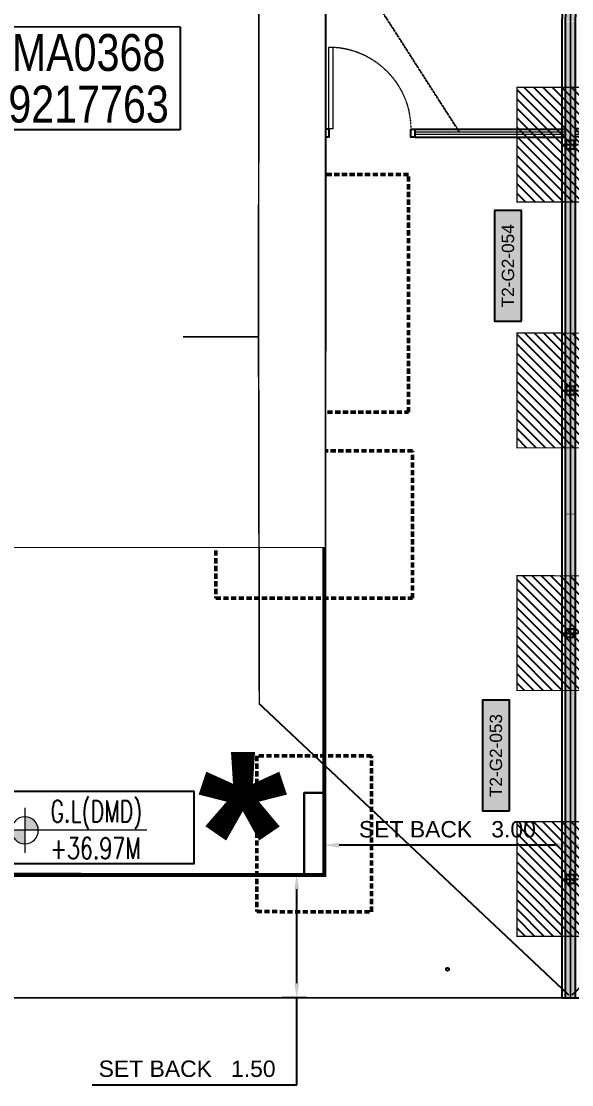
# Model space of a CAD drawing. Header units: centimetres. Extents: x -6122352 to 6876996, y -1694241 to 2592194.
# Drawn here: x 82334 to 89048, y -67224 to -54248 of the extents above; entities that cross this region are included whole.
import ezdxf
from ezdxf.enums import TextEntityAlignment as Align
from ezdxf.xclip import XClip

# ---------------------------------------------------------------- set-up
doc = ezdxf.new("R2010")
doc.units = ezdxf.units.CM
doc.header["$MEASUREMENT"] = 0
doc.header["$XCLIPFRAME"] = 2
doc.header["$PDMODE"] = 66
doc.header["$PDSIZE"] = 100
for name, pattern in [('23585-XR-AR-END-GROUND FLOOR$0$XR-END-GROUND FLOOR PLAN$0$HIDDEN2', [0.1875, 0.125, -0.0625]), ('CENTER', [2, 1.25, -0.25, 0.25, -0.25]), ('DASHED2', [0.375, 0.25, -0.125]), ('XR-AR-END-SETTING OUT PLAN$0$23261-XR-AR-SI-GF$0$HIDDEN', [0.375, 0.25, -0.125]), ('XR-AR-END-SETTING OUT PLAN$0$23585-XR-AR-END-GROUND FLOOR$0$23261-XR-AR-SI-GF$0$HIDDEN', [0.375, 0.25, -0.125]), ('XR-AR-END-SETTING OUT PLAN$0$23585-XR-AR-END-GROUND FLOOR$0$945-4P-1-101-GROUND FLOOR PLAN$0$XR-MIDDLE-GROUND FLOOR PLAN$0$HIDDEN2', [0.1875, 0.125, -0.0625]), ('XR-AR-END-SETTING OUT PLAN$0$23585-XR-AR-END-GROUND FLOOR$0$XR-END-GROUND FLOOR PLAN$0$HIDDEN2', [0.1875, 0.125, -0.0625]), ('XR-AR-END-SETTING OUT PLAN$0$23585-XR-AR-END-GROUND FLOOR$0$XR-END-GROUND FLOOR PLAN$0$xf_6a1$0$DASHED', [0.75, 0.5, -0.25])]:
    doc.linetypes.add(name, pattern=pattern)
doc.layers.get('Defpoints').update_dxf_attribs({"color": 255, "linetype": 'CENTER'})
for name, color, linetype in [('00-MI-DIM', 7, 'Continuous'), ('23585-XR-AR-BOUNDARY WALLS AND SETBACKS$0$setback', 7, 'XR-AR-END-SETTING OUT PLAN$0$23261-XR-AR-SI-GF$0$HIDDEN'), ('@MI-FOOTINGS', 7, 'Continuous'), ('@MI-MEP', 7, 'Continuous'), ('@MI-REF LAYER', 7, 'Continuous'), ('@MI-TYPE-02', 6, 'Continuous'), ('B_TH_4', 7, 'Continuous'), ('PANEL-TAGS', 7, 'Continuous'), ('S-DIMENSION', 251, 'Continuous'), ('XR-AR-END-SETTING OUT PLAN$0$23585-XR-AR-END-GROUND FLOOR$0$A-Flor-Strs', 1, 'Continuous'), ('XREF1$0$S-LEVELS', 2, 'Continuous'), ('XREF1$0$TYPICAL NEW PROFILE', 3, 'Continuous')]:
    doc.layers.add(name, color=color, linetype=linetype)
for name, color, linetype, lineweight, true_color in [('08-Compound Wall-2', 6, 'Continuous', 25, 0xff00ff), ('08-Compound Wall-3', 5, 'Continuous', 25, 0x0000ff), ('23585-XR-AR-DAMAC PLOT LIMITS$0$1-End units', 7, 'Continuous', 5, 0xf8991e)]:
    doc.layers.add(name, color=color, linetype=linetype, lineweight=lineweight, true_color=true_color)
for name, color, linetype, lineweight in [('23585-XR-AR-END-GROUND FLOOR$0$A-LOVR-PLAN', 251, 'Continuous', 9), ('@ Foundations', 4, 'DASHED2', 50), ('A-ANNO-TEXT', 3, 'Continuous', 25), ('XR-AR-END-SETTING OUT PLAN$0$23585-XR-AR-END-GROUND FLOOR$0$A-DOOR-FULL', 1, 'Continuous', 9), ('XR-AR-END-SETTING OUT PLAN$0$23585-XR-AR-END-GROUND FLOOR$0$A-EQUP-KITN-PLAN', 202, 'Continuous', 9), ('XR-AR-END-SETTING OUT PLAN$0$23585-XR-AR-END-GROUND FLOOR$0$A-FLOR-OVHD', 9, 'XR-AR-END-SETTING OUT PLAN$0$23585-XR-AR-END-GROUND FLOOR$0$23261-XR-AR-SI-GF$0$HIDDEN', 15), ('XR-AR-END-SETTING OUT PLAN$0$23585-XR-AR-END-GROUND FLOOR$0$A-GLAZ-SILL', 8, 'Continuous', 5), ('XR-AR-END-SETTING OUT PLAN$0$23585-XR-AR-END-GROUND FLOOR$0$A-GLAZ-WNDO', 232, 'Continuous', 9), ('XR-AR-END-SETTING OUT PLAN$0$23585-XR-AR-END-GROUND FLOOR$0$A-LOVR-PLAN', 111, 'Continuous', 9), ('XR-AR-END-SETTING OUT PLAN$0$23585-XR-AR-END-GROUND FLOOR$0$A-WALL', 7, 'Continuous', 30), ('XR-AR-END-SETTING OUT PLAN$0$23585-XR-AR-END-GROUND FLOOR$0$S-COLS', 51, 'Continuous', 40), ('XR-AR-END-SETTING OUT PLAN$0$23585-XR-AR-END-GROUND FLOOR$0$S-COLS-PATT', 8, 'Continuous', 5), ('XREF1$0$36-TAGLVL', 23, 'Continuous', 9)]:
    doc.layers.add(name, color=color, linetype=linetype, lineweight=lineweight)
doc.styles.add('Arial', font='arialbd.ttf')
doc.styles.add('PANELTAG_STYLE', font='arial.ttf')
doc.styles.add('Schueco-BEMSTIL', font='isocpeur.ttf', dxfattribs={"width": 0.9})
doc.styles.get("Standard").update_dxf_attribs({"font": 'arial.ttf'})
doc.styles.add('Xref group 33-41$0$Overall SOP Plan$0$LAC-609-NG10-1-XREF-GRID-125SC$0$GRID-DIM-NO', font='arial.ttf', dxfattribs={"width": 0.8})
doc.styles.add('XREF1$0$DLT_TEXT', font='romans.shx', dxfattribs={"width": 0.7})
doc.dimstyles.new('LEADER', dxfattribs={"dimtxt": 0.18, "dimasz": 0.25, "dimexe": 0.18, "dimexo": 0.0625, "dimgap": 0.09, "dimtad": 0, "dimtih": 1, "dimtoh": 1, "dimdec": 4, "dimzin": 0, "dimdsep": 46, "dimtxsty": 'Standard', "dimblk": 'DOT', "dimcen": 0.09, "dimadec": 0, "dimazin": 0, "dimtfac": 1, "dimtdec": 4, "dimtofl": 0, "dimtmove": 0, "dimatfit": 3, "dimldrblk": 'DOT', "dimfxl": 1, "dimtolj": 1, "dimtzin": 0, "dimarcsym": 0})
doc.dimstyles.new('MI- JWC-TXT-2.5 MM', dxfattribs={"dimscale": 1.5, "dimtxt": 2.5, "dimasz": 1, "dimexe": 2, "dimexo": 1, "dimgap": 1, "dimtad": 1, "dimdec": 0, "dimdsep": 46, "dimtxsty": 'Schueco-BEMSTIL', "dimblk": 'OPEN30', "dimcen": 0, "dimdle": 2, "dimclrd": 140, "dimclre": 8, "dimclrt": 40, "dimadec": 0, "dimazin": 2, "dimtfac": 1, "dimtdec": 0, "dimtix": 1, "dimtmove": 2, "dimatfit": 3, "dimldrblk": 'OPEN', "dimfxl": 2, "dimlwd": -1, "dimlwe": -1, "dimarcsym": 0})
doc.dimstyles.get("Standard").update_dxf_attribs({"dimtxt": 5, "dimasz": 0.5, "dimexe": 0.18, "dimexo": 0.0625, "dimgap": 0.09, "dimtad": 0, "dimtih": 1, "dimtoh": 1, "dimdec": 0, "dimzin": 0, "dimdsep": 46, "dimtxsty": 'Standard', "dimcen": 0.09, "dimadec": 0, "dimazin": 0, "dimtfac": 1, "dimtdec": 0, "dimtofl": 0, "dimtmove": 0, "dimatfit": 3, "dimfxl": 1, "dimtolj": 1, "dimtzin": 0, "dimarcsym": 0})

# ---------------------------------------------------------------- blocks, each defined once
blk = doc.blocks.new('23585-XR-AR-BOUNDARY WALLS AND SETBACKS')
at = {"layer": '08-Compound Wall-2'}
for points in [[(496500.5593430758, 2768917.739970341), (496482.937872603, 2768933.886213277), (496476.8240296565, 2768927.213743079), (496472.7706299393, 2768922.789943387), (496468.7172299396, 2768918.366143388), (496464.6638299391, 2768913.942343387), (496460.6104284181, 2768909.518741727), (496454.4964868276, 2768902.846163871), (496472.1179221752, 2768886.699953125)], [(496500.5593430762, 2768917.739970341), (496500.6268999983, 2768917.813699999), (496500.69445583, 2768917.887430653)]]:
    blk.add_lwpolyline(points, dxfattribs=at)
at = {"layer": '23585-XR-AR-BOUNDARY WALLS AND SETBACKS$0$setback', "ltscale": 40, "const_width": 0.05}
blk.add_lwpolyline([(496497.4942494708, 2768916.615166258), (496483.1168781205, 2768929.788898323), (496478.9621897177, 2768925.254592356), (496474.9087982169, 2768920.830801632), (496470.8553982171, 2768916.407001632), (496466.8019982167, 2768911.983201632), (496462.7485525764, 2768907.559551822), (496458.5937937906, 2768903.025169041), (496472.971056422, 2768889.851536597), (496477.1257551399, 2768894.385853821), (496481.1791508897, 2768898.809649182), (496485.2325737095, 2768903.233274089), (496489.2861757941, 2768907.657076362), (496493.3395508902, 2768912.080849184), (496497.4942494708, 2768916.615166258)], dxfattribs=at)
blk = doc.blocks.new('A$C9d9485f6')
at = {"layer": 'A-ANNO-TEXT', "rotation": 312.4881850805905}
blk.add_blockref('23585-XR-AR-BOUNDARY WALLS AND SETBACKS', (-2377088.534775567, -1504219.252137818), dxfattribs=at)
blk = doc.blocks.new('23585-XR-AR-DAMAC PLOT LIMITS')
at = {"layer": '23585-XR-AR-DAMAC PLOT LIMITS$0$1-End units', "color": 251, "true_color": 0x636466}
for points in [[(496482.9316999996, 2768934.0275), (496489.1133000003, 2768940.773700001), (496506.8082999997, 2768924.5601), (496500.6268999996, 2768917.8137)], [(496476.7503000004, 2768927.281300001), (496482.9316999996, 2768934.0275), (496500.6268999996, 2768917.8137), (496494.4455000004, 2768911.067500001)]]:
    blk.add_lwpolyline(points, close=True, dxfattribs=at)
blk = doc.blocks.new('A$Cf093b529')
at = {"layer": 'A-ANNO-TEXT'}
blk.add_blockref('23585-XR-AR-DAMAC PLOT LIMITS', (-495391.9901121984, -2768603.441896566), dxfattribs=at)
blk = doc.blocks.new('*U35')
for points in [[(91, -5.684341886080801e-14), (41, -5.684341886080801e-14), (41, 1021), (91, 1021)], [(0, 0), (38, -5.684341886080801e-14), (38, -50), (50, -50), (50, -249.999999999997), (0, -249.999999999997)], [(1100, 2.842170943040401e-14), (1062, -2.842170943040401e-14), (1062, -49.99999999999997), (1050, -49.99999999999997), (1050, -249.999999999997), (1100, -249.999999999997)]]:
    blk.add_lwpolyline(points, close=True)
at = {"color": 8, "linetype": 'XR-AR-END-SETTING OUT PLAN$0$23585-XR-AR-END-GROUND FLOOR$0$XR-END-GROUND FLOOR PLAN$0$HIDDEN2'}
blk.add_arc((41, -5.684341886080801e-14), 1021, 1.594950045944486e-15, 90, dxfattribs=at)
at = {"layer": 'XR-AR-END-SETTING OUT PLAN$0$23585-XR-AR-END-GROUND FLOOR$0$A-GLAZ-SILL', "linetype": 'XR-AR-END-SETTING OUT PLAN$0$23585-XR-AR-END-GROUND FLOOR$0$945-4P-1-101-GROUND FLOOR PLAN$0$XR-MIDDLE-GROUND FLOOR PLAN$0$HIDDEN2', "ltscale": 3}
blk.add_lwpolyline([(0, 0), (1100, 0), (1100, -249.999999999997), (0, -249.999999999997)], close=True, dxfattribs=at)
blk = doc.blocks.new('*U37')
for points in [[(91, -5.684341886080801e-14), (41, -5.684341886080801e-14), (41, 1021), (91, 1021)], [(0, 0), (38, -5.684341886080801e-14), (38, -50), (50, -50), (50, -109.9999999801787), (0, -109.9999999801787)], [(1100, 2.842170943040401e-14), (1062, -2.842170943040401e-14), (1062, -49.99999999999997), (1050, -49.99999999999997), (1050, -109.9999999801786), (1100, -109.9999999801786)]]:
    blk.add_lwpolyline(points, close=True)
at = {"color": 8, "linetype": 'XR-AR-END-SETTING OUT PLAN$0$23585-XR-AR-END-GROUND FLOOR$0$XR-END-GROUND FLOOR PLAN$0$HIDDEN2'}
blk.add_arc((41, -5.684341886080801e-14), 1021, 1.594950045944486e-15, 90, dxfattribs=at)
at = {"layer": 'XR-AR-END-SETTING OUT PLAN$0$23585-XR-AR-END-GROUND FLOOR$0$A-GLAZ-SILL', "linetype": 'XR-AR-END-SETTING OUT PLAN$0$23585-XR-AR-END-GROUND FLOOR$0$945-4P-1-101-GROUND FLOOR PLAN$0$XR-MIDDLE-GROUND FLOOR PLAN$0$HIDDEN2', "ltscale": 3}
blk.add_lwpolyline([(0, 0), (1100, 0), (1100, -109.9999999801786), (0, -109.9999999801786)], close=True, dxfattribs=at)
blk = doc.blocks.new('XR-AR-END-SETTING OUT PLAN$0$23585-XR-AR-END-GROUND FLOOR$0$XR-END-GROUND FLOOR PLAN$0$A$C45491A9B')
blk.add_lwpolyline([(-50, 0), (0, 0), (0, 1000), (-50, 1000)], close=True)
at = {"color": 8, "linetype": 'XR-AR-END-SETTING OUT PLAN$0$23585-XR-AR-END-GROUND FLOOR$0$XR-END-GROUND FLOOR PLAN$0$HIDDEN2'}
blk.add_arc((0, -4.547473508864641e-13), 1000, 90, 180, dxfattribs=at)
blk = doc.blocks.new('XR-AR-END-SETTING OUT PLAN$0$23585-XR-AR-END-GROUND FLOOR$0$A$C75a8815d')
at = {"layer": 'XR-AR-END-SETTING OUT PLAN$0$23585-XR-AR-END-GROUND FLOOR$0$S-COLS', "color": 252, "lineweight": 30}
for points in [[(-0.02841067314147949, 3499.999932765961), (-0.02841019630432129, 2699.999933242798), (249.9715893268585, 2699.999932765961), (249.9715902805328, 3499.999933004379)], [(3.814697265625e-06, 0.001664876937866211), (3.814697265625e-06, 550.001665353775), (250.0000038146973, 550.0016646385193), (250.0000038146973, 0.001665115356445312)], [(-0.02838230133056641, -3999.998283624649), (-0.0283818244934082, -2999.99828338623), (249.9716181755066, -2999.998282670975), (249.9716184139252, -3999.998283147812)]]:
    blk.add_lwpolyline(points, close=True, dxfattribs=at)
blk = doc.blocks.new('23585-XR-AR-END-GROUND FLOOR$0$XR-END-GROUND FLOOR PLAN$0$A$C45491A9B')
blk.add_lwpolyline([(-50, 0), (0, 0), (0, 1000), (-50, 1000)], close=True)
at = {"color": 8, "linetype": '23585-XR-AR-END-GROUND FLOOR$0$XR-END-GROUND FLOOR PLAN$0$HIDDEN2'}
blk.add_arc((0, -4.547473508864641e-13), 1000, 90, 180, dxfattribs=at)
blk = doc.blocks.new('XR-AR-END-SETTING OUT PLAN')
at = {"layer": '08-Compound Wall-3'}
for p, q in [((1900.044146533911, 10600.0005848068), (-523.2971514484661, 10600.00058478686)), ((1900.044146533911, 10500.00058480681), (-523.2971514474184, 10500.00058478684))]:
    blk.add_line(p, q, dxfattribs=at)
for points in [[(1950.044146533911, 10600.00060864944), (1900.044146533911, 10600.00060864944), (1900.044145320485, 10500.00060864944), (1950.044146842208, 10500.00060864944)], [(3000.044145816123, 10600.00056898237), (2950.044145816123, 10600.00056898237), (2950.044144602697, 10500.00056898237), (3000.04414612442, 10500.00056898237)]]:
    blk.add_lwpolyline(points, close=True, dxfattribs=at)
at = {"layer": '23585-XR-AR-END-GROUND FLOOR$0$A-LOVR-PLAN'}
blk.add_lwpolyline([(1900.044146839268, 10534.99812595142), (1900.044146839268, 10564.99812595142), (-523.3010777489098, 10564.99812655811), (-523.3010777489098, 10534.99812655811)], close=True, dxfattribs=at)
blk.add_lwpolyline([(1900.044146533911, 10600.00063503276), (1900.044146533911, 10500.00063249208)], dxfattribs=at)
at = {"layer": 'XR-AR-END-SETTING OUT PLAN$0$23585-XR-AR-END-GROUND FLOOR$0$A-EQUP-KITN-PLAN', "color": 8}
for p, q in [((3850.109238997102, 11100.00033140182), (3850.107901349664, 13149.99880361557)), ((5650.107138469815, 11100.00778436661), (3850.109238997102, 11100.00033140182))]:
    blk.add_line(p, q, dxfattribs=at)
at = {"layer": 'XR-AR-END-SETTING OUT PLAN$0$23585-XR-AR-END-GROUND FLOOR$0$A-EQUP-KITN-PLAN', "color": 8, "linetype": 'XR-AR-END-SETTING OUT PLAN$0$23585-XR-AR-END-GROUND FLOOR$0$XR-END-GROUND FLOOR PLAN$0$xf_6a1$0$DASHED'}
blk.add_line((5650.107175782323, 10900.00331449509), (3850.106041803956, 10900.00036239624), dxfattribs=at)
at = {"layer": 'XR-AR-END-SETTING OUT PLAN$0$23585-XR-AR-END-GROUND FLOOR$0$A-FLOR-OVHD', "color": 8, "ltscale": 5}
for p, q in [((5650.107102051377, 12949.99724912643), (5650.107101693749, 11300.00188589096)), ((5750.105340138078, 12949.99724960327), (5750.107102289796, 11300.00188541412)), ((3250.106041446328, 11000.02068042755), (3750.106041744351, 10499.99855422974)), ((3750.106041803956, 10999.99855422974), (3250.106041803956, 10499.99855327606)), ((4150.149359419942, 9210.30683708191), (3250.158987239003, 9610.350899219513)), ((3250.158987298608, 9210.306836605072), (4150.149360194802, 9610.350899219513))]:
    blk.add_line(p, q, dxfattribs=at)
at = {"layer": 'XR-AR-END-SETTING OUT PLAN$0$23585-XR-AR-END-GROUND FLOOR$0$A-FLOR-OVHD', "color": 8}
blk.add_line((3200.106140449643, 10249.99855422974), (3200.106631532311, 8999.99834060669), dxfattribs=at)
at = {"layer": 'XR-AR-END-SETTING OUT PLAN$0$23585-XR-AR-END-GROUND FLOOR$0$A-FLOR-OVHD', "color": 8, "ltscale": 5}
blk.add_lwpolyline([(3250.158987298608, 9210.306836605072), (4150.149359419942, 9210.30683708191), (4150.149360194802, 9610.350899219513), (3250.158987239003, 9610.350899219513)], close=True, dxfattribs=at)
at = {"layer": 'XR-AR-END-SETTING OUT PLAN$0$23585-XR-AR-END-GROUND FLOOR$0$A-Flor-Strs', "color": 8}
for p, q in [((3000.102111771703, 10249.9985537529), (3000.102079167962, 8999.993498325348)), ((3300.102112427354, 10249.99855422974), (3300.102079108357, 8999.99349784851)), ((3300.102093592286, 9549.99603509903), (3171.357380345464, 9681.451865673065)), ((3000.102095738053, 9549.996026039124), (3300.102093592286, 9549.99603509903)), ((3300.102093592286, 9549.99603509903), (3171.35738016665, 9418.540202617645))]:
    blk.add_line(p, q, dxfattribs=at)
at = {"layer": 'XR-AR-END-SETTING OUT PLAN$0$23585-XR-AR-END-GROUND FLOOR$0$A-GLAZ-SILL', "color": 8}
blk.add_line((3250.100986972451, 6049.997144699097), (3250.10133947432, 8199.998291492462), dxfattribs=at)
at = {"layer": 'XR-AR-END-SETTING OUT PLAN$0$23585-XR-AR-END-GROUND FLOOR$0$A-GLAZ-WNDO', "color": 8}
for p, q in [((3000.101339235902, 8199.998291015625), (3000.101339116693, 8149.998291015625)), ((3150.100986912847, 6099.997143745422), (3150.101339116693, 8199.998291015625)), ((3150.101339116693, 8199.998291015625), (3150.101339295506, 8149.998290538788)), ((3150.101339295506, 8149.998290538788), (3000.101339116693, 8149.998291015625)), ((3000.101213410497, 7447.998108863831), (3000.101213350892, 7497.998109340668)), ((3000.101213350892, 7497.998109340668), (3150.101213827729, 7497.998108386993)), ((3150.101213887334, 7447.998108863831), (3000.101213410497, 7447.998108863831)), ((3150.101213827729, 7497.998108386993), (3150.101213887334, 7447.998108863831)), ((3000.100987270474, 6746.998107910156), (3000.100986436009, 6796.998108863831)), ((3000.100986436009, 6796.998108863831), (3150.100987270474, 6796.998108863831)), ((3150.100987270474, 6796.998108863831), (3150.100986376405, 6746.998108863831)), ((3150.100986376405, 6746.998108863831), (3000.100987270474, 6746.998107910156)), ((3000.100986972451, 6049.997144699097), (3000.100986972451, 6099.997144699097)), ((3000.100986972451, 6099.997144699097), (3150.100986912847, 6099.997143745422)), ((3150.100986912847, 6099.997143745422), (3150.100987151265, 6049.997144699097)), ((3000.100986972451, 6049.997144699097), (3250.100986972451, 6049.997144699097))]:
    blk.add_line(p, q, dxfattribs=at)
for points in [[(3250.122793927789, 8199.997313976288), (3000.101339235902, 8199.998291015625)], [(3000.101213350892, 7497.998109340668), (3000.101339116693, 8149.998291015625)], [(3050.101339116693, 8149.998291015625), (3050.101213350892, 7497.998108863831)], [(3000.100986972451, 6099.997144699097), (3000.101213410497, 7447.998108863831)], [(3050.101213291287, 7447.998109340668), (3050.100986912847, 6796.998107910156)], [(3050.100986853242, 6746.998108386993), (3050.1009863168, 6099.997145175934)]]:
    blk.add_lwpolyline(points, dxfattribs=at)
at = {"layer": 'XR-AR-END-SETTING OUT PLAN$0$23585-XR-AR-END-GROUND FLOOR$0$A-LOVR-PLAN', "color": 8}
for points in [[(1950.100967422128, 10600.00060844421), (1900.100967302918, 10600.00060892105), (1900.100966289639, 10500.00060892105), (1950.100967779756, 10500.00060939789)], [(3000.100967124104, 10600.00057029724), (2950.10096617043, 10600.0005698204), (2950.100965276361, 10500.00057029724), (3000.100966647267, 10500.0005698204)]]:
    blk.add_lwpolyline(points, close=True, dxfattribs=at)
blk.add_lwpolyline([(1900.100967183709, 10600.00063562393), (1900.100967362523, 10500.00063371658)], dxfattribs=at)
at = {"layer": 'XR-AR-END-SETTING OUT PLAN$0$23585-XR-AR-END-GROUND FLOOR$0$A-WALL', "color": 8}
for points in [[(9250.102083459496, 6650.001490592957), (9050.100989297032, 6650.001235485077), (9050.10098965466, 8750.000639915466), (6850.11106570065, 8750.002635478973), (6850.111066058278, 8700.0026679039), (6750.111065879464, 8700.002668380737), (6750.111065879464, 8750.000871658325), (6650.111065939069, 8750.000871658325), (6650.111065283418, 8850.002022743225), (6950.111065164208, 8850.002250671387), (6950.111065879464, 8899.99970960617), (7050.111065879464, 8899.99970817566), (7050.11106570065, 8850.002797603607), (9050.099628582597, 8850.000640392303), (9050.10098899901, 10349.9981546402), (7050.11106581986, 10349.99975156784), (7050.111065998673, 9799.999710083008), (6950.11106570065, 9799.999708652496), (6950.112433806062, 10550.00580835342), (7050.108891561627, 10550.00580835342), (7050.104876235127, 10449.99988079071), (9050.099116638303, 10449.9981546402), (9049.948119357228, 19523.36598014832), (9249.950268521905, 19523.36597967148)], [(5650.105998054147, 10500.00084495544), (5750.106065586209, 10500.00084400177), (5750.107102289796, 11300.00188541412), (5650.107101693749, 11300.00188589096)], [(4790.1072358042, 8749.999267578125), (3250.101112738252, 8749.997854709625), (3250.123472645879, 8199.998291492462), (3000.123275354505, 8199.998291015625), (3000.100934281945, 8999.998242855072), (4540.107388034463, 8999.998847484589), (4540.107358470559, 9049.998554706573), (4790.107358232141, 9049.99855518341)], [(5650.11106570065, 8750.000054359436), (4790.107256367803, 8749.999291419983), (4790.107256188989, 8850.000108718872), (5650.111065641046, 8850.001082897186)], [(3250.12934859097, 5750.006791114807), (3250.100409820676, 5750.006854534149), (3250.100986972451, 6049.997144699097), (3000.129348531365, 6049.997144699097), (3000.129348650575, 5499.999974727631), (3250.129348769784, 5500.006791591644)], [(3250.129348710179, 5499.998108386993), (7760.105232134461, 5500.00174665451), (7760.105232253671, 5750.00045633316), (3250.129348531365, 5749.997789859772)]]:
    blk.add_lwpolyline(points, close=True, dxfattribs=at)
for points in [[(3850.106042101979, 10500.01968860626), (5750.107330158353, 10500.00084400177), (5750.107415214181, 10250.00188541412), (4790.107357934117, 10249.9985537529), (4790.107358291745, 10149.99855566025), (4540.107357993722, 10149.99855566025), (4540.10735835135, 10249.9985537529), (3000.102095916867, 10249.99855327606), (3000.102079048753, 11999.99910259247), (3250.104392960668, 11999.99910163879), (3250.104392841458, 11100.02067995071), (3850.106042161584, 11100.02068090439), (3850.10604198277, 10499.99947547913)], [(3750.106041803956, 10700.02068090439), (3750.106041803956, 10999.99855422974), (3450.106041863561, 11000.02068042755), (3250.106041446328, 11000.02068042755), (3250.106041803956, 10499.99855327606), (3750.106041744351, 10499.99855422974), (3750.106041803956, 10700.02068090439)]]:
    blk.add_lwpolyline(points, dxfattribs=at)
at = {"layer": '23585-XR-AR-END-GROUND FLOOR$0$A-LOVR-PLAN'}
blk.add_blockref('23585-XR-AR-END-GROUND FLOOR$0$XR-END-GROUND FLOOR PLAN$0$A$C45491A9B', (2950.044147029549, 10600.00058481902), dxfattribs=at)
at = {"layer": 'XR-AR-END-SETTING OUT PLAN$0$23585-XR-AR-END-GROUND FLOOR$0$A-DOOR-FULL', "color": 8, "xscale": -1, "rotation": 270}
blk.add_blockref('*U35', (4790.107358232141, 9049.99855518341), dxfattribs=at)
at = {"layer": 'XR-AR-END-SETTING OUT PLAN$0$23585-XR-AR-END-GROUND FLOOR$0$A-DOOR-FULL', "color": 8, "xscale": 0.9090909090912127, "yscale": 0.9090909090912127, "zscale": 0.9090909090912127, "rotation": 179.9999999999999}
blk.add_blockref('*U37', (6650.111066237092, 8750.001082897186), dxfattribs=at)
at = {"layer": 'XR-AR-END-SETTING OUT PLAN$0$23585-XR-AR-END-GROUND FLOOR$0$A-LOVR-PLAN', "color": 8}
blk.add_blockref('XR-AR-END-SETTING OUT PLAN$0$23585-XR-AR-END-GROUND FLOOR$0$XR-END-GROUND FLOOR PLAN$0$A$C45491A9B', (2950.100967720151, 10600.00058603287), dxfattribs=at)
at = {"layer": 'XR-AR-END-SETTING OUT PLAN$0$23585-XR-AR-END-GROUND FLOOR$0$S-COLS-PATT', "color": 8}
blk.add_blockref('XR-AR-END-SETTING OUT PLAN$0$23585-XR-AR-END-GROUND FLOOR$0$A$C75a8815d', (3000.129344239831, 5499.998310089111), dxfattribs=at)
blk = doc.blocks.new('END UNIT')
at = {"xscale": 0.001, "yscale": 0.001, "zscale": 0.001}
blk.add_blockref('XR-AR-END-SETTING OUT PLAN', (-9.150201729830158, 0), dxfattribs=at)
blk = doc.blocks.new('TH_4')
blk.add_blockref('END UNIT', (495802.3053798428, 2769130.514097063))
at = {"xscale": -1}
blk.add_blockref('END UNIT', (495826.3053798428, 2769130.514097063), dxfattribs=at)
at = {"insert": (495831.45537848, 2769133.514097056), "char_height": 2, "attachment_point": 2, "style": 'Arial'}
blk.add_mtext('\\pxqc;*', dxfattribs=at)
blk = doc.blocks.new('A$C780da55d')
at = {"layer": 'S-DIMENSION'}
blk.add_circle((39.30158065707656, -0.001709586009383202), 0.01815226144074724, dxfattribs=at)
at = {"layer": 'B_TH_4', "xscale": 1.000039159572381, "yscale": 1.000039159572381, "zscale": 1.000039159572381}
blk.add_blockref('TH_4', (-495814.0704651335, -2769239.302089663), dxfattribs=at)
blk = doc.blocks.new('23585-XR-AR-MALDIVE-2$0$TH_4')
blk.add_blockref('A$C780da55d', (495794.655359471, 2769130.864096801))
at = {"layer": '@ Foundations', "linetype": 'DASHED2', "ltscale": 0.25}
for points in [[(495831.1802292943, 2769137.659569025), (495833.4802292943, 2769137.659569025), (495833.4802292943, 2769140.559569024), (495831.1802292943, 2769140.559569024)], [(495833.5302292943, 2769135.389569025), (495833.5302292943, 2769137.189569024), (495831.1302292944, 2769137.189569024), (495831.1302292944, 2769135.389569025)], [(495831.6304292943, 2769131.564569024), (495833.0304292943, 2769131.564569024), (495833.0304292943, 2769133.464569025), (495831.6304292943, 2769133.464569025)]]:
    blk.add_lwpolyline(points, close=True, dxfattribs=at)
blk = doc.blocks.new('A$C911a97e0')
at = {"color": 1, "true_color": 0xeb0000, "const_width": 0.009999999999999998}
blk.add_lwpolyline([(33.14992067590356, 7.064430974423885e-05), (27.14991584187374, 0), (21.14977589482442, 7.681455463171005e-05), (15.14991851942614, 0.0001412844285368919), (9.149913686793298, 7.064011879265308e-05), (4.190951585769653e-09, 1.281499862670898e-06), (-4.656612873077393e-10, 24.00000827014446), (9.149913683068007, 24.00007762899622), (15.1497710570693, 24.000013158191), (21.14977589109913, 24.00008380273357), (27.14978072280064, 24.00015444704331), (33.14978555683047, 24.00022509158589), (42.29969923803583, 24.00029444997199), (42.29983435710892, 0.0001400026958435774)], close=True, dxfattribs=at)
blk = doc.blocks.new('A$Cab812dd2')
at = {"color": 1, "true_color": 0xeb0000, "const_width": 0.009999999999999998}
blk.add_lwpolyline([(33.1545027284883, 0.006143894279375672), (27.15449800388888, 0.004998242482542992), (21.15450557274744, 0.00413516815751791), (15.15450084907934, 0.002989516826346517), (9.154496124945581, 0.001843866892158985), (0.004435167647898197, 2.328306436538696e-10), (-4.656612873077393e-10, 24.00015403702855), (9.150048665236682, 24.00171532877721), (15.15005338797346, 24.0028609787114), (21.15005811303854, 24.00400663050823), (27.15006283624098, 24.00515227951109), (33.15006756037474, 24.0062979310751), (42.29828563099727, 24.00808041240089), (42.30172563716769, 0.007828111294656992)], close=True, dxfattribs=at)
blk = doc.blocks.new('XREF1$0$LVL  ATTR')
at = {"color": 7}
blk.add_wipeout([(-0.33727806633866564, 0.38352486299273547), (1.8973092599409713, 0.38352486299273547), (1.8973092599409713, -0.45047952129880775), (-0.33727806633866564, -0.4504795212988073)], dxfattribs=at)
at = {"layer": 'XREF1$0$36-TAGLVL', "extrusion": (-4.888139810645865e-07, 1.406522031717416e-17, 0.9999999999998805)}
h = blk.add_hatch(color=252, dxfattribs=at)
h.paths.add_polyline_path([(-0.06536514837319736, 0.1562500046566129, 0.4142135623730951), (-0.2216151483731973, 4.656612873077392e-09), (-0.06536514837319736, 4.656612873077392e-09)])
h.paths.add_polyline_path([(0.09088485162680264, 4.656612873077392e-09), (-0.06536514837319736, 4.656612873077392e-09), (-0.06536514837319736, -0.1562499953433871, 0.4142135623730951)])
at = {"layer": 'XREF1$0$36-TAGLVL', "extrusion": (-4.888139810645865e-07, 1.406522031717408e-17, 0.9999999999998805)}
for p, q in [((-0.06536515014719235, -0.2604166821887048), (-0.06536515014719235, 0.2604166511446238)), ((1.351057254982072, -1.396983861923218e-08, 5.262988010916589e-07), (-0.3253053234689158, -1.396983861923218e-08, -1.018362459642307e-07))]:
    blk.add_line(p, q, dxfattribs=at)
blk.add_circle((-0.06536514830387681, -4.494034574497252e-25, 3.195139836529895e-08), 0.15625, dxfattribs=at)
at = {"layer": 'XREF1$0$S-LEVELS', "color": 1}
blk.add_lwpolyline([(-0.3372780663386656, 0.3835248629927364), (1.897309259940972, 0.3835248629927364), (1.897309259940972, -0.4504795212988069), (-0.3372780663386656, -0.4504795212988069)], close=True, dxfattribs=at)
at = {"layer": 'XREF1$0$TYPICAL NEW PROFILE', "color": 3, "style": 'XREF1$0$DLT_TEXT', "width": 0.7}
for tag, p in [('+0.00M', (0.2413431143818681, 0.067100426539497, -0.0001437184612911057)), ('S.S.L', (0.2413431143818681, -0.3452672204089993, -0.0001437184612911057))]:
    blk.add_attdef(tag, p, '', height=0.2500000000000001, dxfattribs=at)
blk = doc.blocks.new('_Dot')
at = {"color": 0, "linetype": 'ByBlock', "lineweight": -2}
blk.add_line((-0.5, 0), (-1, 0), dxfattribs=at)
at = {"color": 0, "linetype": 'ByBlock', "const_width": 0.5}
blk.add_lwpolyline([(-0.25, 0, 1), (0.25, 0, 1)], format="xyb", close=True, dxfattribs=at)
blk = doc.blocks.new('*D732')
at = {"color": 0, "lineweight": -2, "transparency": 16777216}
for p, q in [((494356.3805862969, 2767860.589006512), (494356.811439723, 2767860.589006512)), ((494356.631439723, 2767859.264608791), (494356.631439723, 2767860.409006512)), ((494356.7563883458, 2767859.084608791), (494356.451439723, 2767859.084608791)), ((494356.631439723, 2767858.023813893), (494356.631439723, 2767859.084608791)), ((494354.1388339931, 2767858.023813893), (494356.631439723, 2767858.023813893))]:
    blk.add_line(p, q, dxfattribs=at)
at = {"color": 0, "transparency": 16777216}
for points in [[(494356.6014397229, 2767860.409006512), (494356.661439723, 2767860.409006512), (494356.631439723, 2767860.589006512)], [(494356.6014397229, 2767859.264608791), (494356.661439723, 2767859.264608791), (494356.631439723, 2767859.084608791)]]:
    blk.add_solid(points, dxfattribs=at)
at = {"layer": 'Defpoints', "color": 0, "transparency": 16777216}
for p in [(494356.3180862969, 2767860.589006512), (494356.631439723, 2767860.589006512), (494356.8188883458, 2767859.084608791)]:
    blk.add_point(p, dxfattribs=at)
at = {"color": 0, "transparency": 16777216, "insert": (494355.2951368587, 2767858.217224533), "char_height": 0.2, "attachment_point": 5}
blk.add_mtext('\\A1;SET BACK   1.50', dxfattribs=at)
blk = doc.blocks.new('*D734')
at = {"color": 0, "lineweight": -2, "transparency": 16777216}
for p, q in [((494356.969118338, 2767860.79597177), (494356.969118338, 2767861.126621149)), ((494359.7892915725, 2767860.946621149), (494357.149118338, 2767860.946621149)), ((494359.9692915725, 2767860.970617253), (494359.9692915725, 2767860.766621149))]:
    blk.add_line(p, q, dxfattribs=at)
at = {"color": 0, "transparency": 16777216}
for points in [[(494357.149118338, 2767860.976621149), (494357.149118338, 2767860.91662115), (494356.969118338, 2767860.946621149)], [(494359.7892915725, 2767860.976621149), (494359.7892915725, 2767860.91662115), (494359.9692915725, 2767860.946621149)]]:
    blk.add_solid(points, dxfattribs=at)
at = {"layer": 'Defpoints', "color": 0, "transparency": 16777216}
for p in [(494359.9692915725, 2767861.033117253), (494356.969118338, 2767860.946621149), (494356.969118338, 2767860.73347177)]:
    blk.add_point(p, dxfattribs=at)
at = {"color": 0, "transparency": 16777216, "insert": (494358.4692049553, 2767861.140100003), "char_height": 0.2, "attachment_point": 5}
blk.add_mtext('\\A1;SET BACK   3.00', dxfattribs=at)
blk = doc.blocks.new('*D742')
at = {"color": 0, "lineweight": -2, "transparency": 16777216}
for p, q in [((494320.6708551189, 2767860.654700935), (494320.6708551189, 2767861.130506868)), ((494317.6735201288, 2767860.974353821), (494317.6735201288, 2767860.770506868)), ((494320.4908551189, 2767860.950506868), (494317.8535201288, 2767860.950506868))]:
    blk.add_line(p, q, dxfattribs=at)
at = {"color": 0, "transparency": 16777216}
for points in [[(494317.8535201288, 2767860.980506868), (494317.8535201288, 2767860.920506869), (494317.6735201288, 2767860.950506868)], [(494320.4908551189, 2767860.980506868), (494320.4908551189, 2767860.920506869), (494320.6708551189, 2767860.950506868)]]:
    blk.add_solid(points, dxfattribs=at)
at = {"layer": 'Defpoints', "color": 0, "transparency": 16777216}
for p in [(494317.6735201288, 2767861.036853821), (494317.6735201288, 2767860.950506868), (494320.6708551189, 2767860.592200935)]:
    blk.add_point(p, dxfattribs=at)
at = {"color": 0, "transparency": 16777216, "insert": (494319.1721876239, 2767861.143985722), "char_height": 0.2, "attachment_point": 5}
blk.add_mtext('\\A1;SET BACK   3.00', dxfattribs=at)
blk = doc.blocks.new('_Open30')
at = {"color": 0, "linetype": 'ByBlock', "lineweight": -2}
for p, q in [((-1, 0.26794919), (0, 0)), ((0, 0), (-1, -0.26794919)), ((0, 0), (-1, 0))]:
    blk.add_line(p, q, dxfattribs=at)
blk = doc.blocks.new('*D972')
at = {"layer": '00-MI-DIM', "color": 8, "transparency": 16777216}
for p, q in [((436895.3779130885, -149271.1944580374), (438990.7380413861, -149271.5698886985)), ((436886.5042159107, -197271.618946779), (438982.1376910816, -197271.9944264163))]:
    blk.add_line(p, q, dxfattribs=at)
at = {"layer": '00-MI-DIM', "color": 140, "transparency": 16777216}
blk.add_line((438782.1556115296, -197171.958593546), (438790.7201273586, -149371.534052618), dxfattribs=at)
at = {"layer": 'Defpoints', "color": 0, "transparency": 16777216}
for p in [(436795.3779146937, -149271.1765407997), (438790.7380445963, -149271.5340542231), (436786.5042175158, -197271.6010295413)]:
    blk.add_point(p, dxfattribs=at)
at = {"layer": '00-MI-DIM', "color": 140, "transparency": 16777216, "xscale": 100, "yscale": 100, "zscale": 100}
for p, rotation in [((438790.7380445963, -149271.5340542231), 89.98973417893167), ((438782.1376942919, -197271.9585919409), 269.9897341789317)]:
    blk.add_blockref('_Open30', p, dxfattribs=dict(at, rotation=rotation))
at = {"layer": '00-MI-DIM', "color": 40, "transparency": 16777216, "insert": (438561.4378730557, -173271.7060092971), "char_height": 250, "attachment_point": 5, "rotation": 89.98973417893166, "style": 'Schueco-BEMSTIL'}
blk.add_mtext('48000', dxfattribs=at)
blk = doc.blocks.new('_Open')
at = {"color": 0, "linetype": 'ByBlock', "lineweight": -2}
for p, q in [((-1, 0.1666666666666667), (0, 0)), ((-1, -0.1666666666666667), (0, 0)), ((0, 0), (-1, 0))]:
    blk.add_line(p, q, dxfattribs=at)
blk = doc.blocks.new('T2-FOOTING PLAN')
at = {"layer": '@MI-FOOTINGS', "transparency": 33554679}
h = blk.add_hatch(dxfattribs=at)
h.set_pattern_fill('ANSI31', color=8, scale=650)
h.set_pattern_definition([(45, (0, 0), (-57.45242597140699, 57.45242597140699), [])])
h.paths.add_polyline_path([(-700, 650), (700, 650), (700, -650), (-700, -650)])
at = {"layer": '@MI-FOOTINGS', "color": 160, "true_color": 0x3340f0, "const_width": 15}
blk.add_lwpolyline([(-700, 650), (700, 650), (700, -650), (-700, -650)], close=True, dxfattribs=at)
at = {"layer": '@MI-FOOTINGS', "color": 30}
blk.add_point((0, 0), dxfattribs=at)
blk = doc.blocks.new('*D939')
at = {"layer": '00-MI-DIM', "color": 8, "transparency": 16777216}
for p, q in [((436946.2304788494, -196520.7138671336), (438180.0714646755, -196520.9349373595)), ((436886.5042957486, -197271.1625942903), (438179.9370030779, -197271.3943417069))]:
    blk.add_line(p, q, dxfattribs=at)
at = {"layer": '00-MI-DIM', "color": 140, "transparency": 16777216}
blk.add_line((437979.9549235259, -197171.3585088366), (437980.053550648, -196620.899101279), dxfattribs=at)
at = {"layer": 'Defpoints', "color": 0, "transparency": 16777216}
for p in [(436846.2304804546, -196520.6959498959), (437980.0714678857, -196520.8991028841), (436786.5042973537, -197271.1446770526)]:
    blk.add_point(p, dxfattribs=at)
at = {"layer": '00-MI-DIM', "color": 140, "transparency": 16777216, "xscale": 100, "yscale": 100, "zscale": 100}
for p, rotation in [((437980.0714678857, -196520.8991028841), 89.98973417893167), ((437979.9370062882, -197271.3585072314), 269.9897341789317)]:
    blk.add_blockref('_Open30', p, dxfattribs=dict(at, rotation=rotation))
at = {"layer": '00-MI-DIM', "color": 40, "transparency": 16777216, "insert": (437755.0042406985, -196896.0884912729), "char_height": 250, "attachment_point": 5, "rotation": 89.98973417893166, "style": 'Schueco-BEMSTIL'}
blk.add_mtext('750', dxfattribs=at)
blk = doc.blocks.new('PANELTAG')
at = {"layer": 'PANEL-TAGS', "color": 1}
blk.add_lwpolyline([(-13.5, -3.3), (13.5, -3.3), (13.5, 3.3), (-13.5, 3.3)], close=True, dxfattribs=at)
at = {"layer": 'PANEL-TAGS', "color": 40, "true_color": 0xffd700}
blk.add_solid([(-13.5, -3.3), (13.5, -3.3), (-13.5, 3.3), (13.5, 3.3)], dxfattribs=at)
at = {"layer": 'PANEL-TAGS', "color": 5, "style": 'PANELTAG_STYLE'}
blk.add_attdef('TAGNO', text='', height=3, dxfattribs=at).set_placement((0, 0), align=Align.CENTER)
blk = doc.blocks.new('A$C69c43c29')
at = {"color": 1, "true_color": 0xeb0000, "const_width": 0.01}
blk.add_lwpolyline([(33.14992067590356, 1.06076027546078), (27.14991584187374, 1.060689630918205), (21.14977589482442, 1.060766445472836), (15.14991851942614, 1.060830915346742), (9.149913687258959, 1.060760271269828), (4.190951585769653e-09, 1.060690912418067), (0, 25.06069790106267), (9.149913683068007, 25.06076725991443), (15.1497710570693, 25.0607027891092), (21.14977589109913, 25.06077343365178), (27.14978072280064, 25.06084407772869), (33.14978555683047, 25.06091472227126), (42.29969923803583, 25.06098408065736), (42.29983435710892, 1.060829633846879)], close=True, dxfattribs=at)
dim = blk.add_linear_dim(base=(39.29967256053351, 2.922807256691158), p1=(42.2998457949725, 3.009303360711783), p2=(39.29967256053351, 2.709657877217978), text='SET BACK   <>', dimstyle='Standard', override={"dimtxt": 0.2, "dimtad": 1, "dimtih": 0, "dimdec": 2})
dim.commit()
dim.dimension.update_dxf_attribs({"geometry": '*D734', "text_midpoint": (40.79975917778211, 3.116286110598594), "insert": (-494317.6694457775, -2767858.023813893)})
dim = blk.add_linear_dim(base=(38.96199394547148, 2.565192619804293), p1=(39.14944256813033, 1.060794897377491), p2=(38.64864051918266, 2.56519261887297), angle=90, text='SET BACK   <>', dimstyle='Standard', override={"dimtxt": 0.2, "dimtad": 1, "dimtih": 0, "dimdec": 2, "dimtmove": 1})
dim.commit()
dim.dimension.update_dxf_attribs({"geometry": '*D732', "text_midpoint": (38.79114448331529, -4.656612873077393e-10), "dimtype": 128, "insert": (-494317.6694457775, -2767858.023813893)})
blk = doc.blocks.new('A$C26b54db7')
at = {"color": 1, "true_color": 0xeb0000, "const_width": 0.01}
blk.add_lwpolyline([(33.1545027284883, 1.062951190397143), (27.15449800435454, 1.061805538833141), (21.1545055732131, 1.060942464508116), (15.15450084907934, 1.059796812944114), (9.154496125411242, 1.058651163242757), (0.004435167647898197, 1.056807296350598), (0, 25.05696133337915), (9.150048665236682, 25.05852262489498), (15.15005338843912, 25.05966827506199), (21.15005811303854, 25.060813926626), (27.15006283670664, 25.06195957586169), (33.1500675608404, 25.06310522742569), (42.29828563099727, 25.06488770851865), (42.30172563763335, 1.064635407645255)], close=True, dxfattribs=at)
dim = blk.add_linear_dim(base=(0.004074351338203996, 2.922956408001482), p1=(3.001409341406543, 2.564650475047529), p2=(0.004074351338203996, 3.009303360711783), text='SET BACK   <>', dimstyle='Standard', override={"dimtxt": 0.2, "dimtad": 1, "dimtih": 0, "dimdec": 2})
dim.commit()
dim.dimension.update_dxf_attribs({"geometry": '*D742', "text_midpoint": (1.502741846372373, 3.116435261908919), "insert": (-494317.6694457775, -2767858.02755046)})
blk = doc.blocks.new('T2-PARTITION WALL')
at = {"layer": '@MI-TYPE-02'}
h = blk.add_hatch(color=256, dxfattribs=at)
h.dxf.hatch_style = 1
h.paths.add_polyline_path([(-71.02508106571622, -42098.55009387963), (-68.87369340774603, -48000.4032188518), (51.12629905209178, -48000.44575863145), (48.97491139412159, -42098.59263365931)])
h.paths.add_polyline_path([(-68.89454710215796, -36088.55047151487), (-71.02153608424123, -42088.55009450795), (48.97845637565479, -42088.5926342876), (51.10544535767986, -36088.59301129446)])
h.paths.add_polyline_path([(-66.7640131386579, -30078.55084915002), (-68.89100212074118, -36078.55047214316), (51.10899033915484, -36078.59301192281), (53.23597932123812, -30078.59338892964)])
h.paths.add_polyline_path([(-64.63347917504143, -24068.55122678523), (-66.7604681570665, -30068.55084977832), (53.23952430277131, -30068.59338955799), (55.36651328485459, -24068.59376656482)])
h.paths.add_polyline_path([(-64.59134481713409, -23929.04480615037), (-63.51631047029514, -17929.04490245861), (56.48368760355515, -17929.06640314552), (55.40865325671621, -23929.06630683731)])
h.paths.add_polyline_path([(-63.51451874629129, -17919.04490261909), (-62.43948439945234, -11919.04499892736), (57.56051367439795, -11919.0664996143), (56.48547932755901, -17919.06640330606)])
h.paths.add_polyline_path([(-62.43769267533207, -11909.04499908781), (-61.36265832849313, -5909.045095396083), (58.63733974535717, -5909.066596083023), (57.56230539846001, -11909.06649977478)])
h.paths.add_polyline_path([(-61.36086660448927, -5899.04509555659), (-60.01430928823538, 0.01075290745939128), (59.98568878561491, -0.01074777948088013), (58.63913146936102, -5899.066596243531)])
at = {"layer": '@MI-TYPE-02', "const_width": 2.5}
for points in [[(-68.89454710215796, -36088.55047151487), (-71.02153608424123, -42088.55009450795), (48.97845637565479, -42088.5926342876), (51.10544535767986, -36088.59301129446)], [(-71.02508106571622, -42098.55009387963), (-68.87369340774603, -48000.4032188518), (51.12629905209178, -48000.44575863145), (48.97491139412159, -42098.59263365931)]]:
    blk.add_lwpolyline(points, close=True, dxfattribs=at)
at = {"layer": '@MI-FOOTINGS', "rotation": 89.98973417812736}
for p in [(-8.085275193676353, -37588.58237109403), (-8.624308159633074, -40588.58236944265), (-8.076620837266091, -43549.50874444834), (-8.615653803222813, -46549.50874279693)]:
    blk.add_blockref('T2-FOOTING PLAN', p, dxfattribs=at)
at = {"layer": '00-MI-DIM'}
for base, p1, p2, picture, middle in [((1995.360129902663, -0.3575134233979043), (-8.87369717785623, -48000.42448874158), (0, 0), '*D972', (1766.059958362021, -24000.52946849744)), ((1184.693553192075, -47249.72256208441), (-8.873617339937482, -47999.96813625292), (50.85256576089887, -47249.51940909616), '*D939', (959.6263260048581, -47624.91195047324))]:
    dim = blk.add_linear_dim(base=base, p1=p1, p2=p2, angle=89.98973417893167, dimstyle='MI- JWC-TXT-2.5 MM', dxfattribs=at)
    dim.commit()
    dim.dimension.update_dxf_attribs({"geometry": picture, "text_midpoint": middle, "insert": (-436795.3779146937, 149271.1765407997)})

msp = doc.modelspace()

# ---------------------------------------------------------------- hatches: boundary and pattern name
at = {"layer": '@MI-REF LAYER'}
h = msp.add_hatch(dxfattribs=at)
h.set_pattern_fill('ANSI31', color=256, scale=1999.999998458916, angle=186.7183412143764)
h.set_pattern_definition([(231.7183412143764, (-2377109729.195271, -1504175463.930205), (196.2436825049419, -154.8819453021617), [])])
h.paths.add_polyline_path([(49734.3397815033, -46382.47262290256), (55984.5852729138, -46383.61941040305), (55984.39546842949, -46684.24901220271), (79785.82881057035, -46688.61606387484), (79785.74932419602, -46387.98641362918), (86035.99430204133, -46390.98414979293), (86032.98653908199, -60662.96398016802), (49732.10032769886, -60656.50792024223)])

# ---------------------------------------------------------------- block references
at = {"layer": '@MI-REF LAYER', "xscale": 1000, "yscale": 1000, "zscale": 1000}
msp.add_blockref('A$C9d9485f6', (-23958.95045533385, 48155.57226163784), dxfattribs=at)
at = {"layer": '@MI-REF LAYER', "xscale": 1000, "yscale": 1000, "zscale": 1000, "rotation": 312.4882903633292}
msp.add_blockref('A$Cf093b529', (-891608.7329339073, 539022.7201118186), dxfattribs=at)

# ---------------------------------------------------------------- next in the draw order: block references
at = {"layer": '@MI-REF LAYER'}
ref = msp.add_blockref('23585-XR-AR-MALDIVE-2$0$TH_4', (-496254492.2946649, -2769105656.023549), dxfattribs=dict(at, xscale=999.9999999999999, yscale=999.9999999999999, zscale=999.9999999999999, rotation=359.9894874538574))
XClip(ref).set_block_clipping_path([(495835.3954337903, 2769154.4538319656), (495826.3055316808, 2769154.4139115983), (495820.3055272659, 2769154.4138409533), (495814.3055224342, 2769154.4137703096), (495808.30551760015, 2769154.4136996646), (495802.30565797375, 2769154.4137641354), (495793.2156907555, 2769154.4535599016), (495793.2157453706, 2769130.5136891315), (495835.3955797276, 2769130.514455472)])
ref = msp.add_blockref('23585-XR-AR-MALDIVE-2$0$TH_4', (-496708308.9250081, -2769016694.247801), dxfattribs=dict(at, xscale=999.9999999999998, yscale=999.9999999999998, zscale=999.9999999999998, rotation=359.9792219101151))
XClip(ref).set_block_clipping_path([(495793.2137545161, 2769154.449821201), (495793.2181900763, 2769130.5098148417), (495835.2554805507, 2769130.5175940366), (495835.25201581605, 2769154.457406833), (495826.30384195363, 2769154.416100683), (495820.30383683974, 2769154.414955032), (495814.3038321161, 2769154.413809383), (495808.30382739194, 2769154.4126637317), (495802.30382266873, 2769154.411518081)])

# ---------------------------------------------------------------- next in the draw order: linework, layer by layer
at = {"layer": '@MI-REF LAYER', "color": 1, "const_width": 19.99999999999999}
msp.add_lwpolyline([(89049.84329743683, -66131.16436295315), (92826.27140112972, -62578.84685264895), (92835.01453607043, -58158.71352682157), (93777.00725378327, -58157.7735259078), (92835.01453607043, -58158.71352682157), (92833.78286756863, -46392.530121116), (89055.20519484043, -42276.29374384659)], dxfattribs=at)
at = {"layer": '@MI-REF LAYER', "const_width": 5}
msp.add_lwpolyline([(49732.10032771812, -60656.50792026326), (49734.3397819244, -46382.47262299047), (55984.58527295529, -46383.61941036346), (55984.39546831117, -46684.24901233694), (79785.82881053226, -46688.61606389684), (79785.74932413064, -46387.98641370992), (86035.99430205442, -46390.98414980721), (86032.9865391233, -60662.96398018964)], close=True, dxfattribs=at)

# ---------------------------------------------------------------- next in the draw order: block references
msp.add_blockref('T2-PARTITION WALL', (89039.5067066236, -18164.78520560742))
at = {"layer": '@MI-MEP', "color": 10}
for name, p, xscale, yscale, zscale, rotation in [('A$Cab812dd2', (89026.5329824112, -66163.9723817782), 1000, 1000, 1000, 359.9792219100943), ('A$C911a97e0', (46731.4921080573, -66156.3529440987), 999.9999999999997, 999.9999999999997, 999.9999999999997, 359.9903412287869)]:
    msp.add_blockref(name, p, dxfattribs=dict(at, xscale=xscale, yscale=yscale, zscale=zscale, rotation=rotation))
at = {"layer": '@MI-REF LAYER', "color": 10, "xscale": 999.9999999999998, "yscale": 999.9999999999998, "zscale": 999.9999999999998, "rotation": 359.9792219095311}
msp.add_blockref('A$C26b54db7', (89026.14973557193, -67220.77960887644), dxfattribs=at)
at = {"layer": 'PANEL-TAGS'}
ref = msp.add_blockref('PANELTAG', (88269.92834630655, -57231.99949462386), dxfattribs=dict(at, xscale=50.00000000000001, yscale=50.00000000000001, zscale=50.00000000000001, rotation=90.00000000000001))
ref.add_attrib('TAGNO', 'T2-G2-054', dxfattribs={"color": 5, "height": 150, "rotation": 90, "style": 'PANELTAG_STYLE'}).set_placement((88269.92834630655, -57231.99949462386), align=Align.MIDDLE_CENTER)
ref = msp.add_blockref('PANELTAG', (88122.996287636, -63207.70267196605), dxfattribs=dict(at, xscale=50.00000000000001, yscale=50.00000000000001, zscale=50.00000000000001, rotation=90.00000000000001))
ref.add_attrib('TAGNO', 'T2-G2-053', dxfattribs={"color": 5, "height": 150, "rotation": 90, "style": 'PANELTAG_STYLE'}).set_placement((88122.996287636, -63207.70267196605), align=Align.MIDDLE_CENTER)

# ---------------------------------------------------------------- next in the draw order: block references
at = {"layer": '@MI-REF LAYER', "color": 7}
ref = msp.add_blockref('XREF1$0$LVL  ATTR', (82446.13431233099, -64119.90810519778, -1.028711233885912e-09), dxfattribs=dict(at, xscale=-1051.480567989675, yscale=1051.480567989676, zscale=1051.480567989675, rotation=179.9900720309284))
ref.add_attrib('S.S.L', 'G.L(DMD)', (82689.19800266472, -64019.77858985274, -0.1511171703383115), dxfattribs={"layer": 'XREF1$0$TYPICAL NEW PROFILE', "color": 3, "height": 262.8701419974187, "rotation": 359.9900753219566, "style": 'XREF1$0$DLT_TEXT', "width": 0.7})
ref.add_attrib('+0.00M', '+36.97M ', (82686.89464020866, -64469.11318885484, -0.1511171703383115), dxfattribs={"layer": 'XREF1$0$TYPICAL NEW PROFILE', "color": 3, "height": 262.8701419974187, "rotation": 359.9900753219566, "style": 'XREF1$0$DLT_TEXT', "width": 0.7})

# ---------------------------------------------------------------- next in the draw order: wipeouts: each hides what was drawn before it
at = {"color": 10}
msp.add_wipeout([(49734.339781503295, -46382.472622902555), (55984.58527291379, -46383.619410403044), (55984.39546842949, -46684.2490122027), (79785.82881057035, -46688.616063874826), (79785.74932419602, -46387.98641362917), (86035.99430204133, -46390.98414979293), (86032.98653908199, -60662.963980168), (49732.100327698856, -60656.50792024222)], dxfattribs=at).dxf.layer = '@MI-REF LAYER'

# ---------------------------------------------------------------- next in the draw order: texts
at = {"layer": '@MI-REF LAYER', "color": 7, "insert": (82126.40690009214, -54403.93135614174), "char_height": 450, "width": 2056.8768805703, "attachment_point": 1, "rotation": 359.9880329740282, "line_spacing_factor": 0.8394388776454546, "style": 'Xref group 33-41$0$Overall SOP Plan$0$LAC-609-NG10-1-XREF-GRID-125SC$0$GRID-DIM-NO', "bg_fill": 19, "box_fill_scale": 1.2, "bg_fill_color": 256, "bg_fill_transparency": 0}
msp.add_mtext('\\pxqc;MA0368 9217763', dxfattribs=at)

# ---------------------------------------------------------------- next in the draw order: leaders
at = {"layer": '@MI-REF LAYER', "linetype": 'DASHED2'}
msp.add_leader([(87677.51143174937, -55598.06914480049), (84706.06047046067, -50959.70118298457)], dimstyle='LEADER', dxfattribs=at)

# ---------------------------------------------------------------- next in the draw order: linework, layer by layer
at = {"layer": '@MI-REF LAYER', "color": 1, "const_width": 19.99999999999999}
msp.add_lwpolyline([(89012.81957656023, -66131.1579792623), (85237.6167998922, -62577.53828793237), (85228.09370848566, -58098.86024645141), (84305.5606294026, -58099.78082879284), (85228.09370848566, -58098.86024645141), (85235.68757519775, -46391.21992836776), (89015.6846066216, -42276.28692933213)], dxfattribs=at)

# ---------------------------------------------------------------- next in the draw order: block references
at = {"layer": '@MI-REF LAYER', "color": 10, "xscale": 1000, "yscale": 1000, "zscale": 1000, "rotation": 359.9894874542466}
msp.add_blockref('A$C69c43c29', (46730.93986554319, -67217.04249436612), dxfattribs=at)

# ---------------------------------------------------------------- next in the draw order: wipeouts: each hides what was drawn before it
msp.add_wipeout([(77334.12726019934, -56152.77947037486), (84303.61080453098, -56145.82472542282), (84307.30297914834, -59845.82288245374), (77337.81943392512, -59852.77762996624)]).dxf.layer = '@MI-REF LAYER'

doc.saveas('drawing.dxf')
